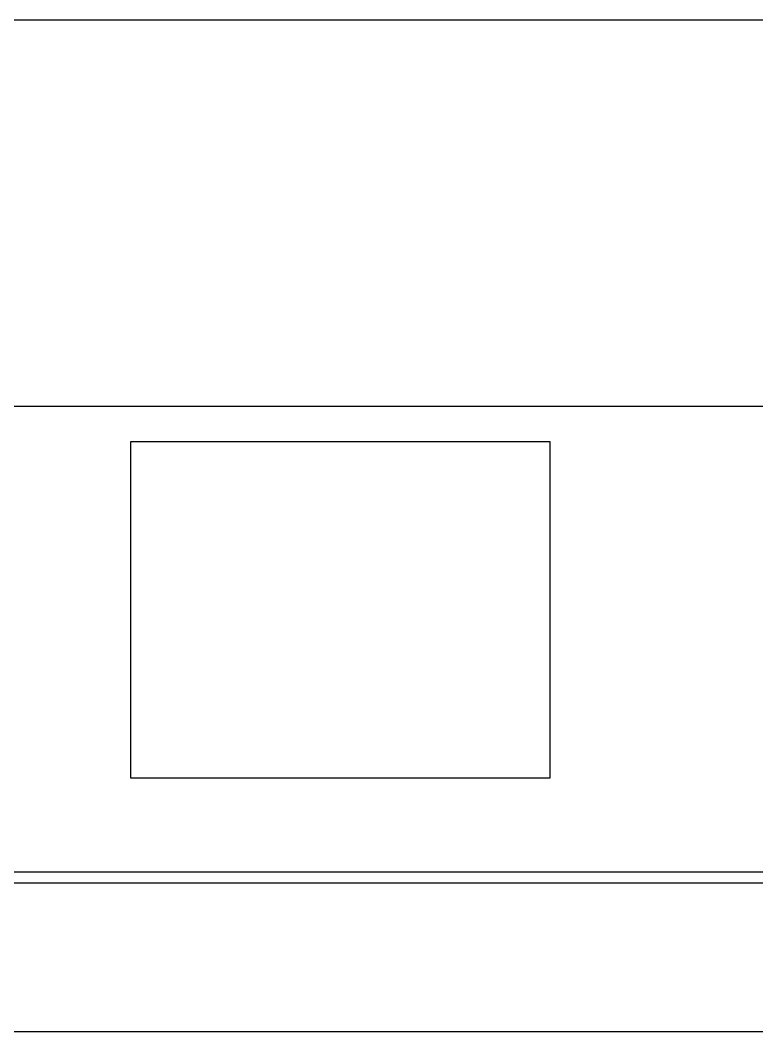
# Model space of a CAD drawing. Header units: inches. Extents: x -190 to 160, y -110 to 38.
# Drawn here: x 96.71 to 114.26, y -75.49 to -51.4 of the extents above; entities that cross this region are included whole.
import ezdxf

# ---------------------------------------------------------------- set-up
doc = ezdxf.new("R2010")
doc.units = ezdxf.units.IN
doc.header["$LTSCALE"] = 1.21
doc.header["$MEASUREMENT"] = 0
doc.layers.get('0').update_dxf_attribs({"linetype": 'CONTINUOUS'})

msp = doc.modelspace()

# ---------------------------------------------------------------- linework, layer by layer
at = {"color": 7, "linetype": 'Continuous'}
for p, q in [((121.776, -51.397), (64.776, -51.397)), ((121.776, -60.597), (64.776, -60.597)), ((109.336, -61.437), (99.336, -61.437)), ((99.336, -61.437), (99.336, -69.437)), ((109.336, -69.437), (109.336, -61.437)), ((99.336, -69.437), (109.336, -69.437)), ((126.336, -71.687), (74.836, -71.687)), ((65.041, -71.937), (145.486, -71.937)), ((144.976, -75.487), (40.576, -75.487))]:
    msp.add_line(p, q, dxfattribs=at)

doc.saveas('drawing.dxf')
